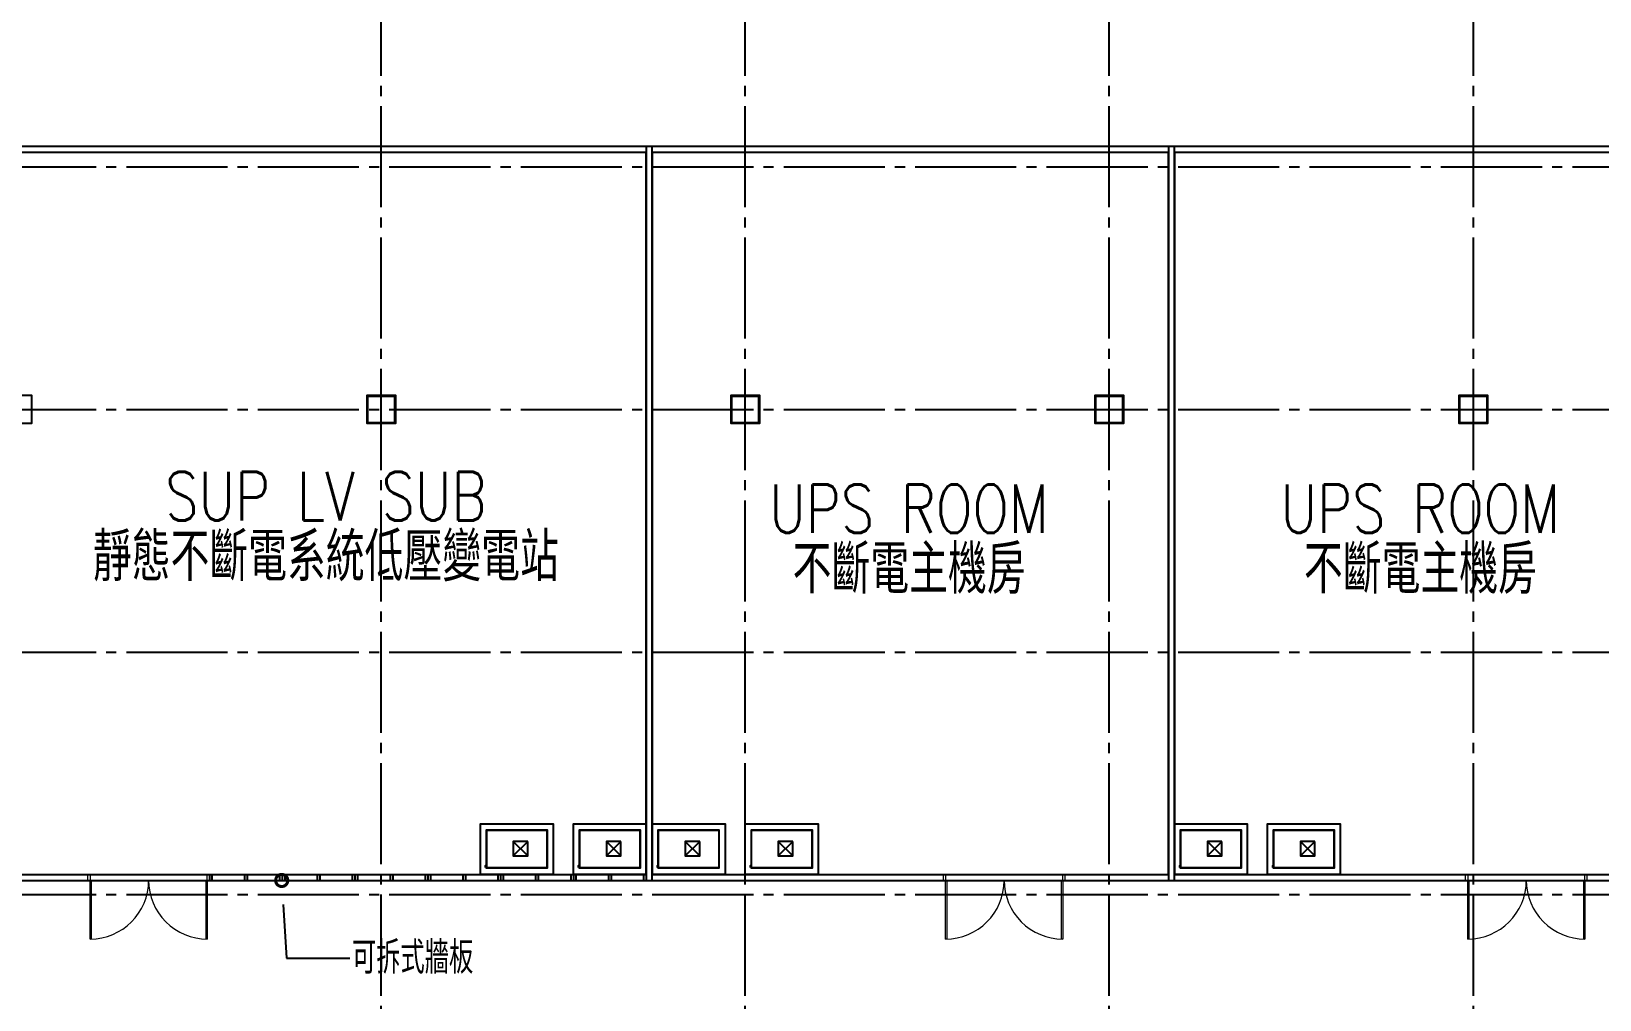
# Model space of a CAD drawing. Header units: millimetres. Extents: x -48783 to 30095, y 6477 to 24477.
# Drawn here: x 12635 to 16512, y 11890 to 14285 of the extents above; entities that cross this region are included whole.
import ezdxf
from ezdxf import colors
from ezdxf.entities.mleader import LeaderData, LeaderLine
from ezdxf.enums import TextEntityAlignment as Align
from ezdxf.math import Vec2, Vec3

# ---------------------------------------------------------------- set-up
doc = ezdxf.new("R2010")
doc.units = ezdxf.units.MM
doc.header["$LTSCALE"] = 100
doc.linetypes.add('X-N-FAB-L20$0$COL-CEN-LIN', pattern=[3.25, 2.5, -0.25, 0.25, -0.25])
for name, color, linetype in [('0-XREF', 7, 'Continuous'), ('X-N-FAB-L20$0$08', 8, 'Continuous'), ('X-N-FAB-L20$0$200K新增範圍', 8, 'Continuous'), ('X-N-FAB-L20$0$BLOCK', 8, 'Continuous'), ('X-N-FAB-L20$0$CCL', 8, 'X-N-FAB-L20$0$COL-CEN-LIN'), ('X-N-FAB-L20$0$COL-S', 8, 'Continuous'), ('X-N-FAB-L20$0$DOOR', 8, 'Continuous'), ('X-N-FAB-L20$0$TXT-CODE', 8, 'Continuous'), ('X-N-FAB-L20$0$WALL-P', 8, 'Continuous')]:
    doc.layers.add(name, color=color, linetype=linetype)
doc.styles.add('X-N-FAB-L20$0$CHINA', font='simplex.shx', dxfattribs={"width": 0.75, "bigfont": 'chineset.shx'})

# ---------------------------------------------------------------- blocks, each defined once
blk = doc.blocks.new('X-N-FAB-L20$0$A$Cc7bb84f0')
at = {"layer": 'X-N-FAB-L20$0$COL-S'}
for points in [[(0, 70), (70, 70), (70, 0), (0, 0)], [(2, 68), (68, 68), (68, 2), (2, 2)]]:
    blk.add_lwpolyline(points, close=True, dxfattribs=at)
blk = doc.blocks.new('X-N-FAB-L20$0$A$C20c95bda')
at = {"layer": 'X-N-FAB-L20$0$CCL'}
for p, q in [((14520, 0), (14520, 9160)), ((15420, 0), (15420, 9160)), ((16320, 0), (16320, 9160)), ((17220, 0), (17220, 9160)), ((240, 3350), (28330, 3350)), ((240, 2750), (28330, 2750)), ((240, 2150), (28330, 2150)), ((240, 1550), (28330, 1550))]:
    blk.add_line(p, q, dxfattribs=at)
at = {"layer": 'X-N-FAB-L20$0$200K新增範圍'}
for p in [(14485, 2715), (15385, 2715), (16285, 2715), (17185, 2715)]:
    blk.add_blockref('X-N-FAB-L20$0$A$Cc7bb84f0', p, dxfattribs=at)
blk = doc.blocks.new('X-N-FAB-L20$0$A$C1d07c4d4')
at = {"layer": 'X-N-FAB-L20$0$08'}
for points in [[(13282.4, 2690), (13282.4, 2760), (13352.4, 2760), (13352.4, 2690)], [(14182.4, 2690), (14182.4, 2760), (14252.4, 2760), (14252.4, 2690)], [(14184.4, 2692), (14184.4, 2758), (14250.4, 2758), (14250.4, 2692)], [(15082.4, 2690), (15082.4, 2760), (15152.4, 2760), (15152.4, 2690)], [(15084.4, 2692), (15084.4, 2758), (15150.4, 2758), (15150.4, 2692)], [(15982.4, 2690), (15982.4, 2760), (16052.4, 2760), (16052.4, 2690)], [(15984.4, 2692), (15984.4, 2758), (16050.4, 2758), (16050.4, 2692)], [(16882.4, 2690), (16882.4, 2760), (16952.4, 2760), (16952.4, 2690)], [(16884.4, 2692), (16884.4, 2758), (16950.4, 2758), (16950.4, 2692)]]:
    blk.add_lwpolyline(points, close=True, dxfattribs=at)
blk = doc.blocks.new('X-N-FAB-L20$0$A$C8dd265d6')
at = {"layer": 'X-N-FAB-L20$0$08'}
for p, q in [((104.8, 167), (104.8, 165.6)), ((43.3, 62.5), (79.3, 98.5)), ((43.3, 98.5), (79.3, 62.5))]:
    blk.add_line(p, q, dxfattribs=at)
for points in [[(125, 180), (0, 180), (0, 0), (125, 0)], [(110, 165), (15, 165), (15, 15), (110, 15)], [(109.2, 164.3), (15.7, 164.3), (15.7, 15.7), (109.2, 15.7)], [(43.3, 62.5), (43.3, 98.5), (79.3, 98.5), (79.3, 62.5)]]:
    blk.add_lwpolyline(points, close=True, dxfattribs=at)
for points in [[(101.7, 165), (101.7, 165.6), (109.2, 165.6), (109.2, 165)], [(108, 167), (103, 167), (103, 165.6)], [(108, 167), (108, 165.6)]]:
    blk.add_lwpolyline(points, dxfattribs=at)
blk = doc.blocks.new('X-N-FAB-L20$0$A$C79fe719f')
at = {"layer": 'X-N-FAB-L20$0$WALL-P'}
for points in [[(10925.5, 397.1), (12625.5, 397.1), (12625.5, 2212.1), (10925.5, 2212.1)], [(12610.5, 397.1), (13916.5, 397.1), (13916.5, 2212.1), (12610.5, 2212.1)], [(13901.5, 397.1), (15207.5, 397.1), (15207.5, 2212.1), (13901.5, 2212.1)], [(10940.5, 412.1), (12610.5, 412.1), (12610.5, 2197.1), (10940.5, 2197.1)], [(12625.5, 412.1), (13901.5, 412.1), (13901.5, 2197.1), (12625.5, 2197.1)], [(13916.5, 412.1), (15192.5, 412.1), (15192.5, 2197.1), (13916.5, 2197.1)]]:
    blk.add_lwpolyline(points, close=True, dxfattribs=at)
at = {"color": 1, "ltscale": 1000, "xscale": -1.000000000000004, "rotation": 90}
for p in [(12380.5, 537.1), (12610.5, 537.1), (12805.5, 537.1), (13035.5, 537.1), (14096.5, 537.1), (14326.5, 537.1)]:
    blk.add_blockref('X-N-FAB-L20$0$A$C8dd265d6', p, dxfattribs=at)
blk = doc.blocks.new('X-N-FAB-L20$0$萬用門(22改)-REVISED[26]_1')
at = {"layer": 'X-N-FAB-L20$0$DOOR', "lineweight": 0}
for p, q in [((1368.5, 6015), (1368.5, 6020)), ((1368.5, 6020), (1383.5, 6020)), ((1383.5, 6015), (1368.5, 6015)), ((1383.5, 6020), (1383.5, 6015)), ((1383.5, 6015), (1528.5, 6015)), ((1383.5, 6012), (1383.5, 6015)), ((1528.5, 6012), (1383.5, 6012)), ((1528.5, 6015), (1528.5, 6012)), ((1368.5, 5720), (1368.5, 5725)), ((1368.5, 5725), (1383.5, 5725)), ((1383.5, 5720), (1368.5, 5720)), ((1383.5, 5728), (1528.5, 5728)), ((1383.5, 5725), (1383.5, 5728)), ((1528.5, 5725), (1383.5, 5725)), ((1383.5, 5725), (1383.5, 5720)), ((1528.5, 5728), (1528.5, 5725))]:
    blk.add_line(p, q, dxfattribs=at)
for centre, start, end in [((1383.5, 6015), 270, 0), ((1383.5, 5725), 0, 90)]:
    blk.add_arc(centre, 145, start, end, dxfattribs=at)
blk = doc.blocks.new('X-N-FAB-L20$0$A$C6543ae4b')
at = {"layer": 'X-N-FAB-L20$0$DOOR'}
for points in [[(0, 15), (0, 0)], [(0, 15), (180, 15)], [(0, 0), (180, 0)], [(6.5, 15), (6.5, 0)], [(86.75, 15), (86.75, 0)], [(93.25, 15), (93.25, 0)], [(173.5, 15), (173.5, 0)], [(180, 15), (180, 0)]]:
    blk.add_lwpolyline(points, dxfattribs=at)
blk = doc.blocks.new('X-N-FAB-L20$0$_DOTSMALL')
at = {"color": 0, "linetype": 'ByBlock', "const_width": 0.5}
blk.add_lwpolyline([(-0.0625, 0, 1), (0.0625, 0, 1)], format="xyb", close=True, dxfattribs=at)
blk = doc.blocks.new('X-N-FAB-L20')
for name, p in [('X-N-FAB-L20$0$A$C1d07c4d4', (-717.4, 10625)), ('X-N-FAB-L20$0$A$C79fe719f', (1544.5, 11787.9))]:
    blk.add_blockref(name, p)
at = {"layer": 'X-N-FAB-L20$0$BLOCK'}
blk.add_blockref('X-N-FAB-L20$0$A$C20c95bda', (-1020, 10600), dxfattribs=at)
at = {"layer": 'X-N-FAB-L20$0$DOOR', "lineweight": 0, "rotation": 269.9999999999999}
for p in [(7055, 13568.5), (9170, 13568.5), (10461, 13568.5)]:
    blk.add_blockref('X-N-FAB-L20$0$萬用門(22改)-REVISED[26]_1', p, dxfattribs=at)
at = {"layer": 'X-N-FAB-L20$0$DOOR'}
for p in [(13075, 12185), (13255, 12185), (13435, 12185), (13615, 12185), (13795, 12185), (13975, 12185)]:
    blk.add_blockref('X-N-FAB-L20$0$A$C6543ae4b', p, dxfattribs=at)
at = {"layer": 'X-N-FAB-L20$0$TXT-CODE', "style": 'X-N-FAB-L20$0$CHINA', "width": 0.8}
for s, p in [('SUP LV SUB', (13363.1, 13135.2)), ('UPS ROOM', (14805.1, 13104.4)), ('UPS ROOM', (16069.2, 13104.4)), ('靜態不斷電系統低壓變電站', (13363.1, 12985.2)), ('不斷電主機房', (14805.1, 12954.4)), ('不斷電主機房', (16069.2, 12954.4))]:
    blk.add_text(s, height=120, dxfattribs=at).set_placement(p, align=Align.MIDDLE_CENTER)
at = {"layer": 'X-N-FAB-L20$0$TXT-CODE'}
ml = blk.add_multileader_mtext('Standard', dxfattribs=at)
ml.set_content('可拆式牆板', color=256, style='X-N-FAB-L20$0$CHINA')
ml.set_leader_properties()
ml.set_arrow_properties(name='X-N-FAB-L20$0$_DOTSMALL')
ml.build(insert=Vec2(0, 0))
ml.multileader.update_dxf_attribs({"dogleg_length": 0.36, "arrow_head_size": 60})
ctx = ml.context
ctx.base_point, ctx.char_height, ctx.arrow_head_size, ctx.landing_gap_size, ctx.plane_origin = Vec3(13422.2, 11993), 80, 60, 5.33, Vec3(15182.4, 12219.2)
notes = []
notes.append((ctx, [(0, (1, 1, 0), (13266, 11993), (1, 0), 156.2, [(0, [(13254, 12185)], 0, [])])]))
ctx.mtext.insert, ctx.mtext.flow_direction = Vec3(13427.5, 12034.2), 5
for ctx, leaders in notes:
    for number, flags, end, landing, length, lines in leaders:
        leader = LeaderData()
        leader.index, (leader.has_last_leader_line, leader.has_dogleg_vector, leader.attachment_direction) = number, flags
        leader.last_leader_point, leader.dogleg_vector, leader.dogleg_length = Vec3(end), Vec3(landing), length
        for number, points, colour, breaks in lines:
            line = LeaderLine()
            line.index, line.vertices, line.color, line.breaks = number, Vec3.list(points), colors.encode_raw_color(colour), breaks
            leader.lines.append(line)
        ctx.leaders.append(leader)

msp = doc.modelspace()

# ---------------------------------------------------------------- block references
at = {"layer": '0-XREF'}
msp.add_blockref('X-N-FAB-L20', (0, 0), dxfattribs=at)

doc.saveas('drawing.dxf')
